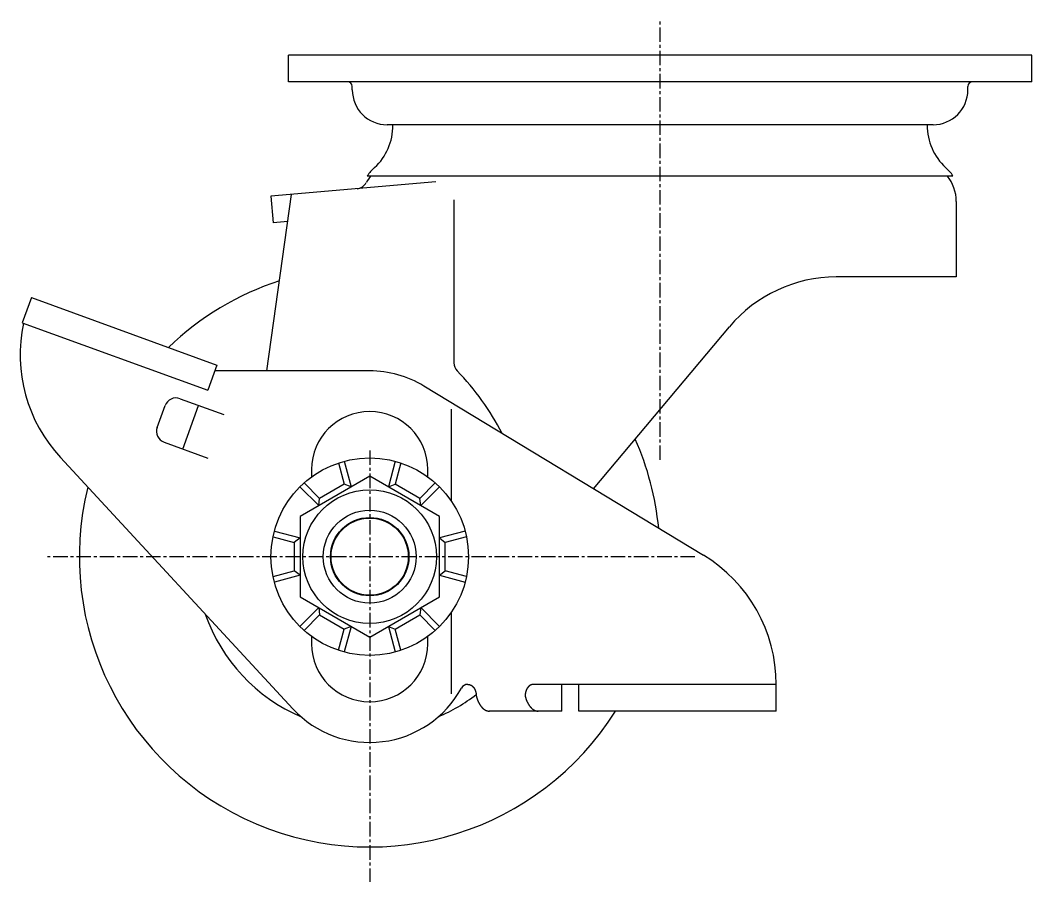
# Model space of a CAD drawing. Extents: x -3293 to -3089, y -779 to -454.
# Drawn here: x -3179.4 to -3092.3, y -656.8 to -582.6 of the extents above; entities that cross this region are included whole.
import ezdxf

# ---------------------------------------------------------------- set-up
doc = ezdxf.new("R2010")
doc.units = 0
doc.linetypes.add('CENTER', pattern=[2, 1.25, -0.25, 0.25, -0.25])
doc.layers.get('0').update_dxf_attribs({"linetype": 'CONTINUOUS'})
doc.layers.add('CENTER', color=1, linetype='CENTER')

msp = doc.modelspace()

# ---------------------------------------------------------------- linework, layer by layer
at = {"color": 7, "linetype": 'CONTINUOUS'}
for p, q in [((-3092.3, -585.611), (-3156.3, -585.611)), ((-3156.3, -587.911), (-3156.3, -585.611)), ((-3092.3, -587.911), (-3092.3, -585.611)), ((-3092.3, -587.911), (-3156.3, -587.911)), ((-3150.8, -588.611), (-3150.8, -588.311)), ((-3097.8, -588.611), (-3097.8, -588.311)), ((-3100.8, -591.611), (-3147.8, -591.611)), ((-3124.3, -591.611), (-3147.8, -591.611)), ((-3147.3, -591.611), (-3147.3, -591.662)), ((-3143.612, -596.529), (-3157.8, -597.77)), ((-3149.517, -596.011), (-3099.083, -596.011)), ((-3158.159, -612.811), (-3156.024, -597.615)), ((-3157.8, -597.77), (-3157.599, -600.062)), ((-3142.058, -598.067), (-3142.058, -612.115)), ((-3142.058, -598.221), (-3142.058, -612.115)), ((-3098.8, -598.221), (-3098.8, -604.721)), ((-3156.352, -599.953), (-3157.599, -600.062)), ((-3098.8, -604.721), (-3109.131, -604.721)), ((-3178.427, -606.503), (-3179.214, -608.665)), ((-3178.427, -606.503), (-3162.452, -612.318)), ((-3179.214, -608.665), (-3163.239, -614.479)), ((-3130.03, -622.959), (-3118.323, -609.007)), ((-3162.452, -612.318), (-3163.239, -614.479)), ((-3149.3, -612.811), (-3162.632, -612.811)), ((-3144.638, -614.112), (-3120.566, -628.691)), ((-3165.631, -615.204), (-3161.872, -616.572)), ((-3167.597, -617.681), (-3166.913, -615.802)), ((-3165.402, -619.545), (-3164.034, -615.786)), ((-3142.3, -616.113), (-3142.3, -623.989)), ((-3166.999, -618.963), (-3163.24, -620.331)), ((-3175.934, -620.27), (-3155.907, -641.922)), ((-3151.979, -620.744), (-3151.49, -622.569)), ((-3151.5, -620.6), (-3150.908, -622.811)), ((-3147.1, -620.6), (-3147.692, -622.811)), ((-3146.621, -620.744), (-3147.11, -622.569)), ((-3154.3, -621.311), (-3154.3, -621.937)), ((-3144.3, -621.937), (-3144.3, -621.311)), ((-3154.946, -622.457), (-3153.61, -623.793)), ((-3150.908, -622.811), (-3151.49, -622.569)), ((-3147.692, -622.811), (-3147.11, -622.569)), ((-3143.653, -622.457), (-3144.99, -623.793)), ((-3155.31, -622.8), (-3153.692, -624.418)), ((-3143.289, -622.8), (-3144.908, -624.418)), ((-3153.692, -624.418), (-3153.61, -623.793)), ((-3144.908, -624.418), (-3144.99, -623.793)), ((-3157.51, -626.611), (-3155.3, -627.203)), ((-3141.089, -626.611), (-3143.3, -627.203)), ((-3157.625, -627.097), (-3155.8, -627.587)), ((-3155.3, -627.203), (-3155.8, -627.587)), ((-3143.3, -627.203), (-3142.8, -627.587)), ((-3140.974, -627.097), (-3142.8, -627.587)), ((-3157.625, -630.524), (-3155.8, -630.035)), ((-3155.3, -630.418), (-3157.51, -631.011)), ((-3155.3, -630.418), (-3155.8, -630.035)), ((-3143.3, -630.418), (-3142.8, -630.035)), ((-3143.3, -630.418), (-3141.089, -631.011)), ((-3140.974, -630.524), (-3142.8, -630.035)), ((-3153.692, -633.203), (-3155.31, -634.821)), ((-3154.946, -635.164), (-3153.61, -633.828)), ((-3153.692, -633.203), (-3153.61, -633.828)), ((-3144.908, -633.203), (-3144.99, -633.828)), ((-3143.653, -635.164), (-3144.99, -633.828)), ((-3144.908, -633.203), (-3143.289, -634.821)), ((-3142.3, -633.632), (-3142.3, -640.632)), ((-3150.908, -634.811), (-3151.5, -637.021)), ((-3150.908, -634.811), (-3151.49, -635.052)), ((-3147.692, -634.811), (-3147.1, -637.021)), ((-3147.692, -634.811), (-3147.11, -635.052)), ((-3154.3, -635.684), (-3154.3, -636.311)), ((-3151.979, -636.877), (-3151.49, -635.052)), ((-3146.621, -636.877), (-3147.11, -635.052)), ((-3144.3, -636.311), (-3144.3, -635.684)), ((-3140.842, -639.811), (-3140.874, -639.811)), ((-3114.3, -639.811), (-3135.204, -639.811)), ((-3132.747, -642.111), (-3132.747, -639.811)), ((-3131.3, -642.111), (-3131.3, -639.811)), ((-3114.3, -642.111), (-3114.3, -639.811)), ((-3132.747, -642.111), (-3139.005, -642.111)), ((-3114.3, -642.111), (-3131.3, -642.111))]:
    msp.add_line(p, q, dxfattribs=at)
msp.add_lwpolyline([(-3155.3, -632.275), (-3149.3, -635.739), (-3143.3, -632.275), (-3143.3, -625.346), (-3149.3, -621.882), (-3155.3, -625.346)], close=True, dxfattribs=at)
for points in [[(-3151.49, -622.569), (-3153.61, -623.793)], [(-3144.99, -623.793), (-3147.11, -622.569)], [(-3155.8, -627.587), (-3155.8, -630.035)], [(-3142.8, -630.035), (-3142.8, -627.587)], [(-3153.61, -633.828), (-3151.49, -635.052)], [(-3147.11, -635.052), (-3144.99, -633.828)]]:
    msp.add_lwpolyline(points, dxfattribs=at)
for points in [[(-3140.84, -639.811, 0), (-3140.83, -639.811, 0), (-3140.82, -639.811, 0), (-3140.82, -639.812, 0), (-3140.81, -639.812, 0), (-3140.8, -639.813, 0), (-3140.79, -639.814, 0), (-3140.78, -639.815, 0), (-3140.77, -639.816, 0), (-3140.76, -639.817, 0), (-3140.75, -639.818, 0), (-3140.75, -639.82, 0), (-3140.74, -639.822, 0), (-3140.73, -639.824, 0), (-3140.72, -639.826, 0), (-3140.71, -639.828, 0), (-3140.7, -639.83, 0), (-3140.69, -639.833, 0), (-3140.69, -639.835, 0), (-3140.68, -639.838, 0), (-3140.67, -639.841, 0), (-3140.66, -639.844, 0), (-3140.65, -639.847, 0), (-3140.64, -639.851, 0), (-3140.63, -639.854, 0), (-3140.63, -639.858, 0), (-3140.62, -639.861, 0), (-3140.61, -639.865, 0), (-3140.6, -639.869, 0), (-3140.59, -639.874, 0), (-3140.58, -639.878, 0), (-3140.58, -639.882, 0), (-3140.57, -639.887, 0), (-3140.56, -639.892, 0), (-3140.55, -639.897, 0), (-3140.54, -639.902, 0), (-3140.54, -639.907, 0), (-3140.53, -639.912, 0), (-3140.52, -639.918, 0), (-3140.51, -639.923, 0), (-3140.5, -639.929, 0), (-3140.5, -639.935, 0), (-3140.49, -639.941, 0), (-3140.48, -639.947, 0), (-3140.47, -639.953, 0), (-3140.47, -639.96, 0), (-3140.46, -639.966, 0), (-3140.45, -639.973, 0), (-3140.44, -639.979, 0), (-3140.44, -639.986, 0), (-3140.43, -639.993, 0), (-3140.42, -640, 0), (-3140.42, -640.008, 0), (-3140.41, -640.015, 0), (-3140.4, -640.023, 0), (-3140.39, -640.03, 0), (-3140.39, -640.038, 0), (-3140.38, -640.046, 0), (-3140.37, -640.054, 0), (-3140.37, -640.062, 0), (-3140.36, -640.07, 0), (-3140.35, -640.078, 0), (-3140.35, -640.087, 0), (-3140.34, -640.095, 0), (-3140.34, -640.104, 0), (-3140.33, -640.113, 0), (-3140.32, -640.121, 0), (-3140.32, -640.13, 0), (-3140.31, -640.139, 0), (-3140.31, -640.149, 0), (-3140.3, -640.158, 0), (-3140.29, -640.167, 0), (-3140.29, -640.177, 0), (-3140.28, -640.186, 0), (-3140.28, -640.196, 0), (-3140.27, -640.205, 0), (-3140.27, -640.215, 0), (-3140.26, -640.225, 0), (-3140.26, -640.235, 0), (-3140.25, -640.245, 0), (-3140.25, -640.255, 0), (-3140.24, -640.266, 0), (-3140.24, -640.276, 0), (-3140.23, -640.286, 0), (-3140.23, -640.297, 0), (-3140.22, -640.307, 0), (-3140.22, -640.318, 0), (-3140.21, -640.329, 0), (-3140.21, -640.34, 0), (-3140.21, -640.35, 0), (-3140.2, -640.361, 0), (-3140.2, -640.372, 0), (-3140.19, -640.383, 0), (-3140.19, -640.395, 0), (-3140.19, -640.406, 0), (-3140.18, -640.417, 0), (-3140.18, -640.428, 0), (-3140.18, -640.44, 0), (-3140.17, -640.451, 0), (-3140.17, -640.463, 0), (-3140.17, -640.474, 0), (-3140.16, -640.486, 0), (-3140.16, -640.497, 0), (-3140.16, -640.509, 0), (-3140.16, -640.521, 0), (-3140.15, -640.532, 0), (-3140.15, -640.544, 0), (-3140.15, -640.556, 0), (-3140.15, -640.568, 0), (-3140.14, -640.58, 0), (-3140.14, -640.592, 0), (-3140.14, -640.604, 0), (-3140.14, -640.616, 0), (-3140.14, -640.628, 0), (-3140.14, -640.64, 0), (-3140.13, -640.652, 0), (-3140.13, -640.664, 0), (-3140.13, -640.676, 0), (-3140.13, -640.689, 0), (-3140.13, -640.701, 0), (-3140.13, -640.713, 0), (-3140.13, -640.725, 0), (-3140.13, -640.737, 0), (-3140.13, -640.75, 0), (-3140.13, -640.762, 0), (-3140.13, -640.774, 0), (-3140.13, -640.786, 0), (-3140.13, -640.799, 0), (-3140.13, -640.811, 0)], [(-3135.2, -639.811, 0), (-3135.21, -639.811, 0), (-3135.22, -639.811, 0), (-3135.23, -639.812, 0), (-3135.24, -639.812, 0), (-3135.25, -639.813, 0), (-3135.26, -639.814, 0), (-3135.27, -639.815, 0), (-3135.27, -639.816, 0), (-3135.28, -639.817, 0), (-3135.29, -639.818, 0), (-3135.3, -639.82, 0), (-3135.31, -639.822, 0), (-3135.32, -639.824, 0), (-3135.33, -639.826, 0), (-3135.33, -639.828, 0), (-3135.34, -639.83, 0), (-3135.35, -639.833, 0), (-3135.36, -639.835, 0), (-3135.37, -639.838, 0), (-3135.38, -639.841, 0), (-3135.39, -639.844, 0), (-3135.39, -639.847, 0), (-3135.4, -639.851, 0), (-3135.41, -639.854, 0), (-3135.42, -639.858, 0), (-3135.43, -639.861, 0), (-3135.44, -639.865, 0), (-3135.45, -639.869, 0), (-3135.45, -639.874, 0), (-3135.46, -639.878, 0), (-3135.47, -639.882, 0), (-3135.48, -639.887, 0), (-3135.49, -639.892, 0), (-3135.49, -639.897, 0), (-3135.5, -639.902, 0), (-3135.51, -639.907, 0), (-3135.52, -639.912, 0), (-3135.53, -639.918, 0), (-3135.53, -639.923, 0), (-3135.54, -639.929, 0), (-3135.55, -639.935, 0), (-3135.56, -639.941, 0), (-3135.56, -639.947, 0), (-3135.57, -639.953, 0), (-3135.58, -639.96, 0), (-3135.59, -639.966, 0), (-3135.59, -639.973, 0), (-3135.6, -639.979, 0), (-3135.61, -639.986, 0), (-3135.62, -639.993, 0), (-3135.62, -640, 0), (-3135.63, -640.008, 0), (-3135.64, -640.015, 0), (-3135.64, -640.023, 0), (-3135.65, -640.03, 0), (-3135.66, -640.038, 0), (-3135.67, -640.046, 0), (-3135.67, -640.054, 0), (-3135.68, -640.062, 0), (-3135.69, -640.07, 0), (-3135.69, -640.078, 0), (-3135.7, -640.087, 0), (-3135.7, -640.095, 0), (-3135.71, -640.104, 0), (-3135.72, -640.113, 0), (-3135.72, -640.121, 0), (-3135.73, -640.13, 0), (-3135.73, -640.139, 0), (-3135.74, -640.149, 0), (-3135.75, -640.158, 0), (-3135.75, -640.167, 0), (-3135.76, -640.177, 0), (-3135.76, -640.186, 0), (-3135.77, -640.196, 0), (-3135.77, -640.205, 0), (-3135.78, -640.215, 0), (-3135.78, -640.225, 0), (-3135.79, -640.235, 0), (-3135.79, -640.245, 0), (-3135.8, -640.255, 0), (-3135.8, -640.266, 0), (-3135.81, -640.276, 0), (-3135.81, -640.286, 0), (-3135.82, -640.297, 0), (-3135.82, -640.307, 0), (-3135.83, -640.318, 0), (-3135.83, -640.329, 0), (-3135.84, -640.34, 0), (-3135.84, -640.35, 0), (-3135.84, -640.361, 0), (-3135.85, -640.372, 0), (-3135.85, -640.383, 0), (-3135.86, -640.395, 0), (-3135.86, -640.406, 0), (-3135.86, -640.417, 0), (-3135.87, -640.428, 0), (-3135.87, -640.44, 0), (-3135.87, -640.451, 0), (-3135.88, -640.463, 0), (-3135.88, -640.474, 0), (-3135.88, -640.486, 0), (-3135.88, -640.497, 0), (-3135.89, -640.509, 0), (-3135.89, -640.521, 0), (-3135.89, -640.532, 0), (-3135.89, -640.544, 0), (-3135.9, -640.556, 0), (-3135.9, -640.568, 0), (-3135.9, -640.58, 0), (-3135.9, -640.592, 0), (-3135.91, -640.604, 0), (-3135.91, -640.616, 0), (-3135.91, -640.628, 0), (-3135.91, -640.64, 0), (-3135.91, -640.652, 0), (-3135.91, -640.664, 0), (-3135.91, -640.676, 0), (-3135.92, -640.689, 0), (-3135.92, -640.701, 0), (-3135.92, -640.713, 0), (-3135.92, -640.725, 0), (-3135.92, -640.737, 0), (-3135.92, -640.75, 0), (-3135.92, -640.762, 0), (-3135.92, -640.774, 0), (-3135.92, -640.786, 0), (-3135.92, -640.799, 0), (-3135.92, -640.811, 0)], [(-3140.13, -640.811, 0), (-3140.12, -640.829, 0), (-3140.12, -640.847, 0), (-3140.11, -640.865, 0), (-3140.11, -640.883, 0), (-3140.1, -640.901, 0), (-3140.1, -640.918, 0), (-3140.09, -640.936, 0), (-3140.08, -640.953, 0), (-3140.08, -640.971, 0), (-3140.07, -640.988, 0), (-3140.07, -641.006, 0), (-3140.06, -641.023, 0), (-3140.06, -641.04, 0), (-3140.05, -641.057, 0), (-3140.04, -641.074, 0), (-3140.04, -641.09, 0), (-3140.03, -641.107, 0), (-3140.03, -641.124, 0), (-3140.02, -641.14, 0), (-3140.01, -641.157, 0), (-3140.01, -641.173, 0), (-3140, -641.189, 0), (-3139.99, -641.205, 0), (-3139.99, -641.221, 0), (-3139.98, -641.237, 0), (-3139.97, -641.253, 0), (-3139.97, -641.268, 0), (-3139.96, -641.284, 0), (-3139.95, -641.299, 0), (-3139.95, -641.315, 0), (-3139.94, -641.33, 0), (-3139.93, -641.345, 0), (-3139.92, -641.36, 0), (-3139.92, -641.375, 0), (-3139.91, -641.389, 0), (-3139.9, -641.404, 0), (-3139.89, -641.418, 0), (-3139.89, -641.433, 0), (-3139.88, -641.447, 0), (-3139.87, -641.461, 0), (-3139.86, -641.475, 0), (-3139.86, -641.489, 0), (-3139.85, -641.503, 0), (-3139.84, -641.516, 0), (-3139.83, -641.53, 0), (-3139.82, -641.543, 0), (-3139.82, -641.556, 0), (-3139.81, -641.569, 0), (-3139.8, -641.582, 0), (-3139.79, -641.595, 0), (-3139.78, -641.608, 0), (-3139.77, -641.62, 0), (-3139.76, -641.632, 0), (-3139.76, -641.645, 0), (-3139.75, -641.657, 0), (-3139.74, -641.669, 0), (-3139.73, -641.68, 0), (-3139.72, -641.692, 0), (-3139.71, -641.704, 0), (-3139.7, -641.715, 0), (-3139.69, -641.726, 0), (-3139.68, -641.737, 0), (-3139.68, -641.748, 0), (-3139.67, -641.759, 0), (-3139.66, -641.77, 0), (-3139.65, -641.78, 0), (-3139.64, -641.79, 0), (-3139.63, -641.801, 0), (-3139.62, -641.811, 0), (-3139.61, -641.821, 0), (-3139.6, -641.83, 0), (-3139.59, -641.84, 0), (-3139.58, -641.849, 0), (-3139.57, -641.859, 0), (-3139.56, -641.868, 0), (-3139.55, -641.877, 0), (-3139.54, -641.885, 0), (-3139.53, -641.894, 0), (-3139.52, -641.902, 0), (-3139.51, -641.911, 0), (-3139.5, -641.919, 0), (-3139.49, -641.927, 0), (-3139.48, -641.935, 0), (-3139.47, -641.942, 0), (-3139.46, -641.95, 0), (-3139.45, -641.957, 0), (-3139.44, -641.964, 0), (-3139.43, -641.971, 0), (-3139.42, -641.978, 0), (-3139.41, -641.985, 0), (-3139.4, -641.991, 0), (-3139.39, -641.998, 0), (-3139.38, -642.004, 0), (-3139.37, -642.01, 0), (-3139.36, -642.016, 0), (-3139.35, -642.021, 0), (-3139.34, -642.027, 0), (-3139.33, -642.032, 0), (-3139.32, -642.037, 0), (-3139.31, -642.042, 0), (-3139.3, -642.047, 0), (-3139.29, -642.052, 0), (-3139.27, -642.056, 0), (-3139.26, -642.06, 0), (-3139.25, -642.064, 0), (-3139.24, -642.068, 0), (-3139.23, -642.072, 0), (-3139.22, -642.076, 0), (-3139.21, -642.079, 0), (-3139.2, -642.082, 0), (-3139.19, -642.086, 0), (-3139.18, -642.088, 0), (-3139.17, -642.091, 0), (-3139.16, -642.094, 0), (-3139.15, -642.096, 0), (-3139.14, -642.098, 0), (-3139.12, -642.1, 0), (-3139.11, -642.102, 0), (-3139.1, -642.104, 0), (-3139.09, -642.105, 0), (-3139.08, -642.107, 0), (-3139.07, -642.108, 0), (-3139.06, -642.109, 0), (-3139.05, -642.11, 0), (-3139.04, -642.11, 0), (-3139.03, -642.111, 0), (-3139.02, -642.111, 0), (-3139, -642.111, 0)], [(-3135.92, -640.811, 0), (-3135.92, -640.829, 0), (-3135.91, -640.847, 0), (-3135.91, -640.865, 0), (-3135.9, -640.883, 0), (-3135.9, -640.901, 0), (-3135.89, -640.918, 0), (-3135.89, -640.936, 0), (-3135.88, -640.953, 0), (-3135.87, -640.971, 0), (-3135.87, -640.988, 0), (-3135.86, -641.006, 0), (-3135.86, -641.023, 0), (-3135.85, -641.04, 0), (-3135.85, -641.057, 0), (-3135.84, -641.074, 0), (-3135.83, -641.09, 0), (-3135.83, -641.107, 0), (-3135.82, -641.124, 0), (-3135.82, -641.14, 0), (-3135.81, -641.157, 0), (-3135.8, -641.173, 0), (-3135.8, -641.189, 0), (-3135.79, -641.205, 0), (-3135.78, -641.221, 0), (-3135.78, -641.237, 0), (-3135.77, -641.253, 0), (-3135.76, -641.268, 0), (-3135.76, -641.284, 0), (-3135.75, -641.299, 0), (-3135.74, -641.315, 0), (-3135.73, -641.33, 0), (-3135.73, -641.345, 0), (-3135.72, -641.36, 0), (-3135.71, -641.375, 0), (-3135.71, -641.389, 0), (-3135.7, -641.404, 0), (-3135.69, -641.418, 0), (-3135.68, -641.433, 0), (-3135.67, -641.447, 0), (-3135.67, -641.461, 0), (-3135.66, -641.475, 0), (-3135.65, -641.489, 0), (-3135.64, -641.503, 0), (-3135.64, -641.516, 0), (-3135.63, -641.53, 0), (-3135.62, -641.543, 0), (-3135.61, -641.556, 0), (-3135.6, -641.569, 0), (-3135.59, -641.582, 0), (-3135.59, -641.595, 0), (-3135.58, -641.608, 0), (-3135.57, -641.62, 0), (-3135.56, -641.632, 0), (-3135.55, -641.645, 0), (-3135.54, -641.657, 0), (-3135.53, -641.669, 0), (-3135.52, -641.68, 0), (-3135.52, -641.692, 0), (-3135.51, -641.704, 0), (-3135.5, -641.715, 0), (-3135.49, -641.726, 0), (-3135.48, -641.737, 0), (-3135.47, -641.748, 0), (-3135.46, -641.759, 0), (-3135.45, -641.77, 0), (-3135.44, -641.78, 0), (-3135.43, -641.79, 0), (-3135.42, -641.801, 0), (-3135.41, -641.811, 0), (-3135.41, -641.821, 0), (-3135.4, -641.83, 0), (-3135.39, -641.84, 0), (-3135.38, -641.849, 0), (-3135.37, -641.859, 0), (-3135.36, -641.868, 0), (-3135.35, -641.877, 0), (-3135.34, -641.885, 0), (-3135.33, -641.894, 0), (-3135.32, -641.902, 0), (-3135.31, -641.911, 0), (-3135.3, -641.919, 0), (-3135.29, -641.927, 0), (-3135.28, -641.935, 0), (-3135.27, -641.942, 0), (-3135.26, -641.95, 0), (-3135.25, -641.957, 0), (-3135.24, -641.964, 0), (-3135.23, -641.971, 0), (-3135.22, -641.978, 0), (-3135.21, -641.985, 0), (-3135.2, -641.991, 0), (-3135.19, -641.998, 0), (-3135.18, -642.004, 0), (-3135.17, -642.01, 0), (-3135.15, -642.016, 0), (-3135.14, -642.021, 0), (-3135.13, -642.027, 0), (-3135.12, -642.032, 0), (-3135.11, -642.037, 0), (-3135.1, -642.042, 0), (-3135.09, -642.047, 0), (-3135.08, -642.052, 0), (-3135.07, -642.056, 0), (-3135.06, -642.06, 0), (-3135.05, -642.064, 0), (-3135.04, -642.068, 0), (-3135.03, -642.072, 0), (-3135.02, -642.076, 0), (-3135.01, -642.079, 0), (-3135, -642.082, 0), (-3134.98, -642.086, 0), (-3134.97, -642.088, 0), (-3134.96, -642.091, 0), (-3134.95, -642.094, 0), (-3134.94, -642.096, 0), (-3134.93, -642.098, 0), (-3134.92, -642.1, 0), (-3134.91, -642.102, 0), (-3134.9, -642.104, 0), (-3134.89, -642.105, 0), (-3134.88, -642.107, 0), (-3134.87, -642.108, 0), (-3134.85, -642.109, 0), (-3134.84, -642.11, 0), (-3134.83, -642.11, 0), (-3134.82, -642.111, 0), (-3134.81, -642.111, 0), (-3134.8, -642.111, 0)]]:
    msp.add_polyline3d(points, dxfattribs=at)
for radius in [8.5, 5.75, 4, 3.375]:
    msp.add_circle((-3149.3, -628.811), radius, dxfattribs=at)
at = {"color": 3, "linetype": 'CONTINUOUS'}
msp.add_circle((-3149.3, -628.811), 3.324, dxfattribs=at)
at = {"color": 7, "linetype": 'CONTINUOUS'}
for centre, radius, start, end in [((-3151.2, -588.311), 0.4, 0, 90), ((-3147.8, -588.611), 3, 180, 270), ((-3100.8, -588.611), 3, 270, 0), ((-3097.4, -588.311), 0.4, 90, 180), ((-3152.3, -591.662), 5, 313.2136, 360), ((-3096.3, -591.662), 5, 180, 226.7864), ((-3146.63, -597.99), 3.5, 129.91492, 145.55786), ((-3101.969, -597.99), 3.5, 34.44214, 50.08508), ((-3146.494, -598.221), 3.5, 140.8444, 152.25988), ((-3102.3, -598.221), 3.5, 0, 39.1556), ((-3150.477, -596.126), 1, 275, 332.25988), ((-3149.3, -628.811), 25, 108.10388, 133.89612), ((-3109.131, -616.721), 12, 90, 140), ((-3166.39, -611.442), 13, 167.84928, 222.76715), ((-3141.058, -612.115), 1, 180, 224.07739), ((-3149.3, -621.811), 9, 58.80008, 90), ((-3158.3, -628.811), 23, 27.48682, 44.07739), ((-3165.973, -616.144), 1, 70, 160), ((-3149.3, -621.311), 5, 0, 180), ((-3166.657, -618.023), 1, 160, 250), ((-3149.3, -628.811), 25, 5.63433, 23.89612), ((-3149.3, -628.811), 25, 166.14279, 327.85931), ((-3127.3, -639.811), 13, 0, 58.80008), ((-3149.3, -628.811), 15, 199.24075, 246.78725), ((-3149.3, -636.311), 5, 180, 0), ((-3140.874, -640.411), 0.6, 90, 151.36901), ((-3149.3, -635.811), 9, 222.76715, 331.36901), ((-3149.3, -628.811), 15, 293.21275, 307.67916)]:
    msp.add_arc(centre, radius, start, end, dxfattribs=at)
at = {"layer": 'CENTER', "color": 1, "linetype": 'CENTER'}
for p, q in [((-3124.3, -620.484), (-3124.3, -582.611)), ((-3149.3, -619.661), (-3149.3, -656.811)), ((-3121.3, -628.811), (-3177.3, -628.811))]:
    msp.add_line(p, q, dxfattribs=at)

doc.saveas('drawing.dxf')
